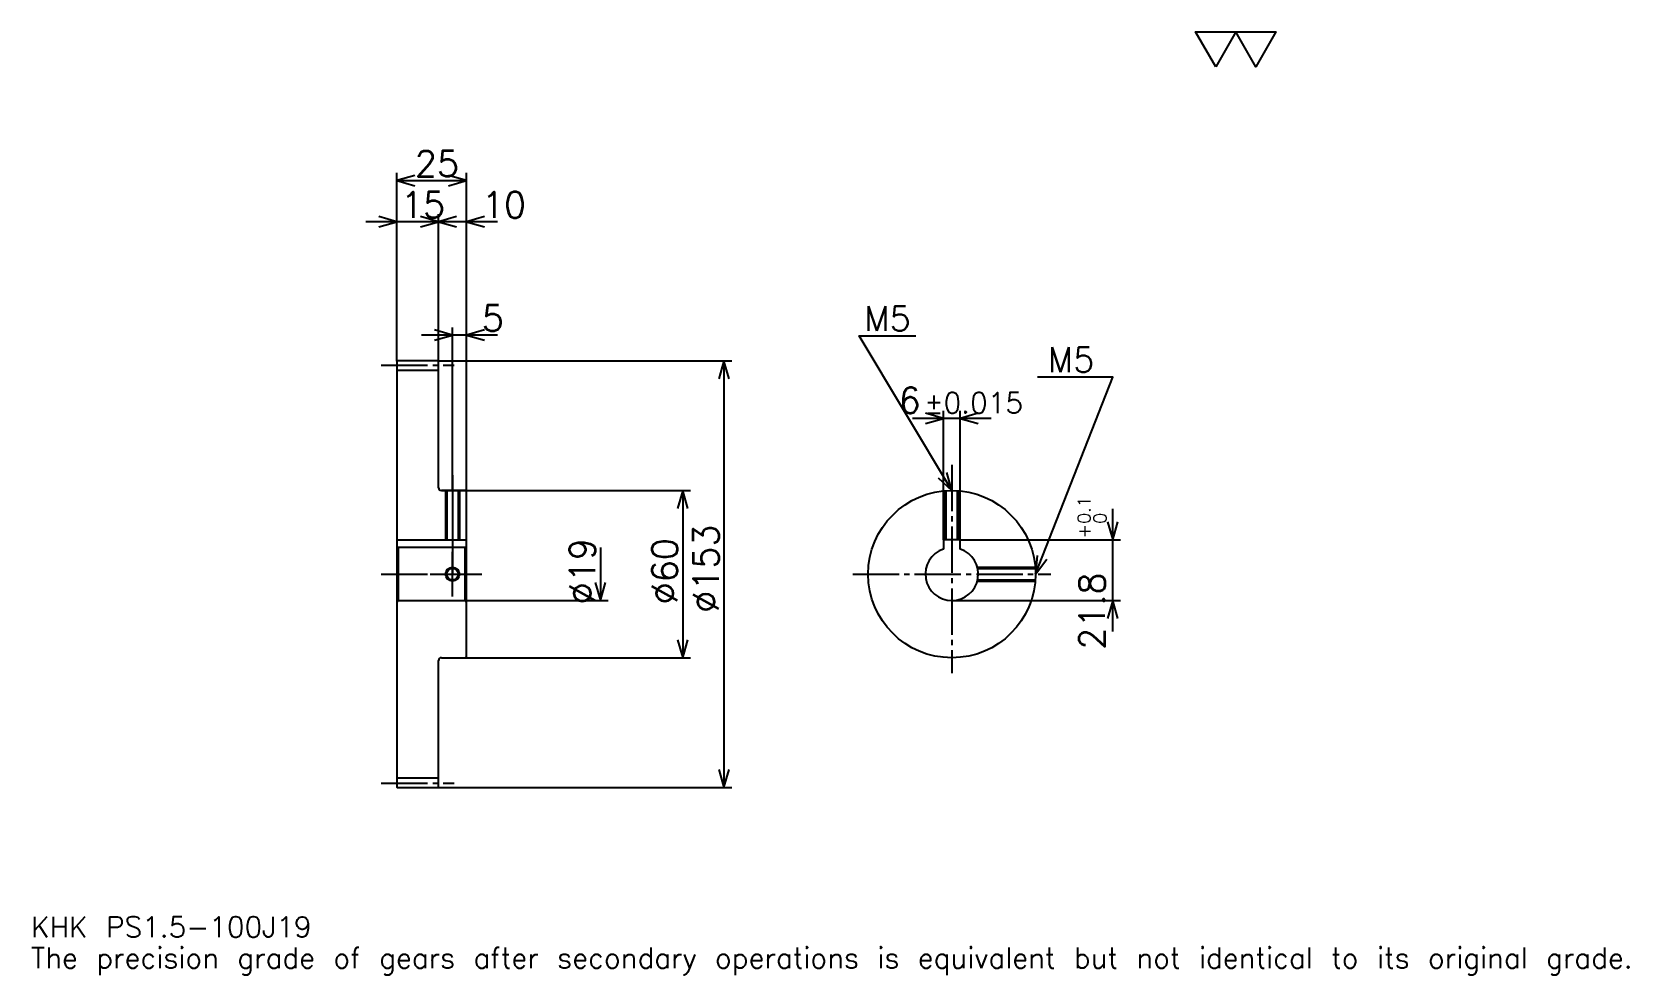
# Model space of a CAD drawing. Extents: x 19 to 592, y 7 to 345.
import ezdxf

# ---------------------------------------------------------------- set-up
doc = ezdxf.new("R2010")
doc.units = 0
doc.linetypes.add('DASHDOT', pattern=[22.173913, 16.630435, -1.847826, 1.847826, -1.847826])
doc.layers.get('0').update_dxf_attribs({"linetype": 'CONTINUOUS'})
doc.layers.add('DASHDOT', color=6, linetype='DASHDOT')
doc.styles.add('KANJI', font='TXT', dxfattribs={"bigfont": 'BIGFONT'})

msp = doc.modelspace()

# ---------------------------------------------------------------- linework, layer by layer
at = {"color": 5}
for p, q in [((149.67392, 227.097824), (149.67392, 294.543488)), ((174.67392, 227.097824), (174.67392, 294.543488)), ((149.67392, 291.771729), (174.67392, 291.771729)), ((175.76088, 276.989136), (138.58696, 276.989136)), ((185.76088, 276.989136), (153.58696, 276.989136)), ((164.67392, 227.097824), (164.67392, 279.760864)), ((185.76088, 236.336945), (158.58696, 236.336945)), ((169.67392, 227.097824), (169.67392, 239.108688)), ((149.67392, 226.997833), (149.67392, 227.097824)), ((164.573914, 227.097824), (174.67392, 227.097824)), ((164.67392, 226.997833), (164.67392, 227.097824)), ((169.67392, 180.597824), (169.67392, 227.097824)), ((169.67392, 180.597824), (169.67392, 227.097824)), ((174.67392, 227.097824), (269.836975, 227.097824)), ((174.67392, 180.097824), (174.67392, 227.097824)), ((267.065216, 227.097824), (267.065216, 74.097824)), ((362.891296, 206.467392), (334.717407, 206.467392)), ((345.804352, 162.897827), (345.804352, 209.239136)), ((351.804352, 162.897827), (351.804352, 209.239136)), ((165.67392, 180.597824), (174.67392, 180.597824)), ((174.67392, 180.597824), (255.054352, 180.597824)), ((252.282623, 180.597824), (252.282623, 120.597824)), ((406.521759, 130.010864), (406.521759, 173.984787)), ((351.804352, 162.897827), (409.293488, 162.897827)), ((222.717407, 160.097824), (222.717407, 141.097824)), ((174.67392, 141.097824), (225.489136, 141.097824)), ((348.804352, 141.097824), (409.293488, 141.097824)), ((165.67392, 120.597824), (174.67392, 120.597824)), ((174.67392, 120.597824), (255.054352, 120.597824)), ((164.573914, 74.097824), (174.67392, 74.097824)), ((174.67392, 74.097824), (269.836975, 74.097824))]:
    msp.add_line(p, q, dxfattribs=at)
at = {"color": 4}
for p, q in [((149.67392, 223.722824), (164.67392, 223.722824)), ((149.67392, 162.897827), (174.67392, 162.897827)), ((174.17392, 160.097824), (174.67392, 160.597824)), ((150.17392, 160.097824), (150.17392, 141.097824)), ((174.17392, 141.097824), (174.67392, 140.597824)), ((149.67392, 77.472824), (164.67392, 77.472824))]:
    msp.add_line(p, q, dxfattribs=at)
at = {"color": 7}
msp.add_lwpolyline([(443.478271, 332.608704), (436.271759, 345.100006), (465.097839, 345.100006), (457.891327, 332.608704), (450.684784, 345.100006), (443.478271, 332.608704)], dxfattribs=at)
at = {"color": 5}
for points in [[(156.141312, 293.619568), (149.67392, 291.771729), (156.141312, 289.92392)], [(168.206528, 289.92392), (174.67392, 291.771729), (168.206528, 293.619568)], [(143.206528, 275.141296), (149.67392, 276.989136), (143.206528, 278.836975)], [(158.206528, 275.141296), (164.67392, 276.989136), (158.206528, 278.836975)], [(171.141312, 278.836975), (164.67392, 276.989136), (171.141312, 275.141296)], [(181.141312, 278.836975), (174.67392, 276.989136), (181.141312, 275.141296)], [(163.206528, 234.489136), (169.67392, 236.336945), (163.206528, 238.184784)], [(181.141312, 238.184784), (174.67392, 236.336945), (181.141312, 234.489136)], [(348.804352, 180.597824), (315.543488, 236.032608), (335.869568, 236.032608)], [(268.913055, 220.630432), (267.065216, 227.097824), (265.217407, 220.630432)], [(378.804352, 150.597824), (406.521759, 221.25), (379.543518, 221.25)], [(339.336975, 204.619568), (345.804352, 206.467392), (339.336975, 208.315216)], [(358.271729, 208.315216), (351.804352, 206.467392), (358.271729, 204.619568)], [(343.892395, 185.192871), (348.804352, 180.597824), (347.061401, 187.094269)], [(254.130432, 174.130432), (252.282623, 180.597824), (250.434784, 174.130432)], [(404.67395, 169.365219), (406.521759, 162.897827), (408.369598, 169.365219)], [(379.446106, 157.29332), (378.804352, 150.597824), (382.886475, 155.943634)], [(220.869568, 147.565216), (222.717407, 141.097824), (224.565216, 147.565216)], [(408.369598, 134.630432), (406.521759, 141.097824), (404.67395, 134.630432)], [(250.434784, 127.065216), (252.282623, 120.597824), (254.130432, 127.065216)], [(265.217407, 80.565216), (267.065216, 74.097824), (268.913055, 80.565216)]]:
    msp.add_lwpolyline(points, dxfattribs=at)
at = {"color": 4}
for points in [[(164.67392, 181.597824), (164.67392, 226.997833), (164.573914, 227.097824), (149.773926, 227.097824), (149.67392, 226.997833), (149.67392, 140.597824)], [(165.67392, 120.597824), (174.17392, 120.597824), (174.67392, 121.097824), (174.67392, 180.097824), (174.17392, 180.597824), (165.67392, 180.597824)], [(167.17392, 180.597824), (167.17392, 162.897827)], [(167.608917, 180.597824), (167.608917, 162.897827)], [(171.738922, 180.597824), (171.738922, 162.897827)], [(172.17392, 180.597824), (172.17392, 162.897827)], [(346.304352, 162.897827), (346.304352, 180.493469)], [(346.739349, 162.897827), (346.739349, 180.526672)], [(350.869354, 162.897827), (350.869354, 180.526672)], [(351.304352, 162.897827), (351.304352, 180.493469)], [(149.67392, 140.597824), (150.17392, 141.097824), (174.17392, 141.097824), (174.17392, 160.097824), (150.17392, 160.097824), (149.67392, 160.597824)], [(351.804352, 159.611694), (351.804352, 162.897827), (345.804352, 162.897827), (345.804352, 159.611694)], [(357.969482, 153.097824), (378.700012, 153.097824)], [(358.077209, 152.662827), (378.733215, 152.662827)], [(357.969482, 148.097824), (378.700012, 148.097824)], [(358.077209, 148.532822), (378.733215, 148.532822)], [(149.67392, 140.597824), (149.67392, 74.197823), (149.773926, 74.097824), (164.573914, 74.097824), (164.67392, 74.197823), (164.67392, 119.597824)]]:
    msp.add_lwpolyline(points, dxfattribs=at)
for centre, radius in [((348.804352, 150.597824), 30), ((169.67392, 150.597824), 2.065)]:
    msp.add_circle(centre, radius, dxfattribs=at)
at = {"color": 7}
msp.add_circle((169.67392, 150.597824), 2.5, dxfattribs=at)
at = {"color": 4}
for centre, radius, start, end in [((165.67392, 181.597824), 1, 180, 270), ((348.804352, 150.597824), 9.5, 108.408480326, 71.591519674), ((165.67392, 119.597824), 1, 90, 180)]:
    msp.add_arc(centre, radius, start, end, dxfattribs=at)
at = {"layer": 'DASHDOT', "color": 7}
for p, q in [((144.130447, 225.597824), (170.217392, 225.597824)), ((348.804352, 189.83696), (348.804352, 115.054344)), ((169.67392, 180.597824), (169.67392, 150.597824)), ((144.130447, 150.597824), (180.217392, 150.597824)), ((313.260864, 150.597824), (384.347839, 150.597824)), ((144.130447, 75.597824), (170.217392, 75.597824))]:
    msp.add_line(p, q, dxfattribs=at)
for points in [[(169.67392, 186.141296), (169.67392, 157.35434)], [(169.67392, 142.554352), (169.67392, 158.641296)], [(161.630447, 150.597824), (177.717392, 150.597824)]]:
    msp.add_lwpolyline(points, dxfattribs=at)

# ---------------------------------------------------------------- texts
at = {"color": 7, "style": 'KANJI'}
for s, height, p in [('25', 9.23913, (156.168488, 293.25)), ('15', 9.23913, (151.168488, 278.467407)), ('10', 9.23913, (180.217392, 278.467407)), ('5', 9.23913, (180.217392, 237.815216)), ('M5', 8.869566, (317.391296, 237.880432)), ('M5', 8.869566, (383.239136, 223.097824)), ('6', 9.23913, (329.732971, 208.315216)), ('%%p0.015', 7.391304, (338.87854, 208.315216)), ('KHK PS1.5-100J19', 7.391304, (18.47826, 20.326086)), ('The precision grade of gears after secondary operations is equivalent but not identical to its original grade.', 7.391304, (18.47826, 9.23913))]:
    msp.add_text(s, height=height, dxfattribs=at).set_placement(p)
for s, height, p in [('0.1', 4.619565, (398.576111, 168.638275)), ('0', 4.619565, (404.304382, 168.638275)), ('%%c153', 9.23913, (265.217407, 136.739136)), ('+', 4.619565, (398.576111, 163.464371)), ('%%c19', 9.23913, (220.869568, 139.741852)), ('%%c60', 9.23913, (250.434784, 139.741852)), ('21.8', 9.23913, (403.75, 123.473755))]:
    msp.add_text(s, height=height, rotation=90, dxfattribs=at).set_placement(p)

doc.saveas('drawing.dxf')
